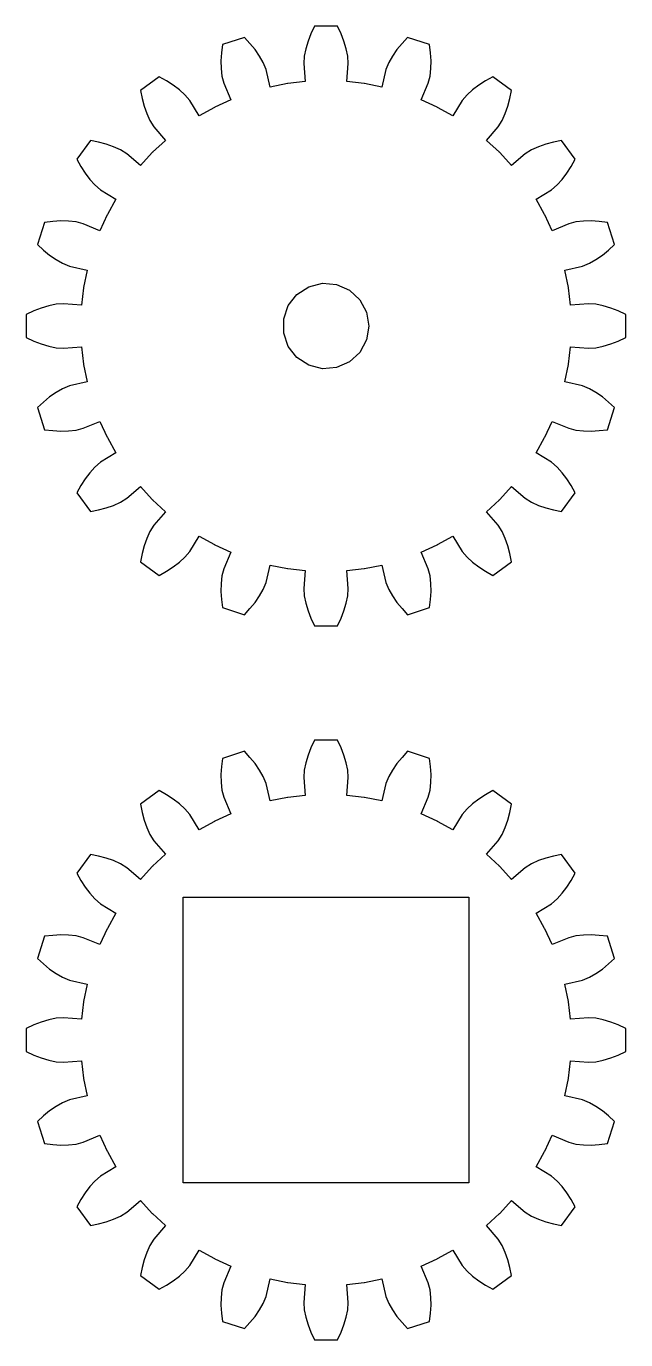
# Model space of a CAD drawing. Header units: metres. Extents: x -9 to 68, y 0 to 68.
# Drawn here: x -9 to 12, y 9.45 to 55.45 of the extents above; entities that cross this region are included whole.
import ezdxf

# ---------------------------------------------------------------- set-up
doc = ezdxf.new("R2010")
doc.units = ezdxf.units.M

msp = doc.modelspace()

# ---------------------------------------------------------------- linework, layer by layer
for p, q in [((1.09341, 55.4456), (0.973236, 55.1839)), ((1.90659, 55.4456), (1.09341, 55.4456)), ((2.02676, 55.1839), (1.90659, 55.4456)), ((-2.13024, 54.8063), (-2.16365, 54.5202)), ((-1.35686, 55.0576), (-2.13024, 54.8063)), ((-1.16168, 54.8458), (-1.35686, 55.0576)), ((-0.984918, 54.6275), (-1.16168, 54.8458)), ((0.872574, 54.9217), (0.793289, 54.6596)), ((0.973236, 55.1839), (0.872574, 54.9217)), ((2.12743, 54.9217), (2.02676, 55.1839)), ((2.20671, 54.6596), (2.12743, 54.9217)), ((4.16168, 54.8458), (3.98492, 54.6275)), ((4.35686, 55.0576), (4.16168, 54.8458)), ((5.13024, 54.8063), (4.35686, 55.0576)), ((5.16365, 54.5202), (5.13024, 54.8063)), ((-2.16365, 54.5202), (-2.17835, 54.2397)), ((-0.828539, 54.4028), (-0.984918, 54.6275)), ((-0.696067, 54.1714), (-0.828539, 54.4028)), ((0.7388, 54.3987), (0.719772, 54.1401)), ((0.793289, 54.6596), (0.7388, 54.3987)), ((2.2612, 54.3987), (2.20671, 54.6596)), ((2.28023, 54.1401), (2.2612, 54.3987)), ((3.82854, 54.4028), (3.69607, 54.1714)), ((3.98492, 54.6275), (3.82854, 54.4028)), ((5.17835, 54.2397), (5.16365, 54.5202)), ((-2.17835, 54.2397), (-2.17278, 53.966)), ((-2.17278, 53.966), (-2.14396, 53.7009)), ((-0.598085, 53.9314), (-0.696067, 54.1714)), ((-0.454889, 53.3184), (-0.598085, 53.9314)), ((0.719772, 54.1401), (0.773026, 53.5128)), ((2.22697, 53.5128), (2.28023, 54.1401)), ((3.59809, 53.9314), (3.45489, 53.3184)), ((3.69607, 54.1714), (3.59809, 53.9314)), ((5.14396, 53.7009), (5.17278, 53.966)), ((5.17278, 53.966), (5.17835, 54.2397)), ((-4.34067, 53.68), (-4.99854, 53.202)), ((-4.08959, 53.5389), (-4.34067, 53.68)), ((-3.85402, 53.3859), (-4.08959, 53.5389)), ((-3.63585, 53.2205), (-3.85402, 53.3859)), ((-2.14396, 53.7009), (-2.08217, 53.4492)), ((-2.08217, 53.4492), (-1.83768, 52.8691)), ((0.148232, 53.4361), (-0.454889, 53.3184)), ((0.155605, 53.4376), (0.148148, 53.4367)), ((0.148148, 53.4367), (0.148232, 53.4361)), ((0.162949, 53.439), (0.155605, 53.4376)), ((0.163032, 53.4385), (0.162949, 53.439)), ((0.773026, 53.5128), (0.163032, 53.4385)), ((2.83697, 53.4385), (2.22697, 53.5128)), ((2.83705, 53.439), (2.83697, 53.4385)), ((2.8444, 53.4376), (2.83705, 53.439)), ((2.85185, 53.4367), (2.8444, 53.4376)), ((2.85177, 53.4361), (2.85185, 53.4367)), ((3.45489, 53.3184), (2.85177, 53.4361)), ((4.83768, 52.8691), (5.08217, 53.4492)), ((5.08217, 53.4492), (5.14396, 53.7009)), ((6.85402, 53.3859), (6.63585, 53.2205)), ((7.08959, 53.5389), (6.85402, 53.3859)), ((7.34067, 53.68), (7.08959, 53.5389)), ((7.99854, 53.202), (7.34067, 53.68)), ((-4.99854, 53.202), (-4.94191, 52.9196)), ((-4.94191, 52.9196), (-4.86922, 52.6483)), ((-3.43837, 53.0414), (-3.63585, 53.2205)), ((-3.27102, 52.8434), (-3.43837, 53.0414)), ((6.43837, 53.0414), (6.27102, 52.8434)), ((6.63585, 53.2205), (6.43837, 53.0414)), ((7.86922, 52.6483), (7.94191, 52.9196)), ((7.94191, 52.9196), (7.99854, 53.202)), ((-4.86922, 52.6483), (-4.77934, 52.3897)), ((-2.94539, 52.3047), (-3.27102, 52.8434)), ((-2.40818, 52.603), (-2.94539, 52.3047)), ((-2.40163, 52.6067), (-2.40843, 52.6035)), ((-2.40843, 52.6035), (-2.40818, 52.603)), ((-2.39508, 52.6103), (-2.40163, 52.6067)), ((-2.39483, 52.6098), (-2.39508, 52.6103)), ((-1.83768, 52.8691), (-2.39483, 52.6098)), ((5.39483, 52.6098), (4.83768, 52.8691)), ((5.39508, 52.6103), (5.39483, 52.6098)), ((5.40163, 52.6067), (5.39508, 52.6103)), ((5.40843, 52.6035), (5.40163, 52.6067)), ((5.40818, 52.603), (5.40843, 52.6035)), ((5.94539, 52.3047), (5.40818, 52.603)), ((6.27102, 52.8434), (5.94539, 52.3047)), ((7.77934, 52.3897), (7.86922, 52.6483)), ((-4.77934, 52.3897), (-4.67002, 52.1466)), ((-4.67002, 52.1466), (-4.53346, 51.9262)), ((7.53346, 51.9262), (7.67002, 52.1466)), ((7.67002, 52.1466), (7.77934, 52.3897)), ((-4.53346, 51.9262), (-4.12166, 51.4501)), ((7.12166, 51.4501), (7.53346, 51.9262)), ((-6.75274, 51.4478), (-7.23071, 50.79)), ((-6.47034, 51.3912), (-6.75274, 51.4478)), ((-6.19903, 51.3185), (-6.47034, 51.3912)), ((-5.94044, 51.2286), (-6.19903, 51.3185)), ((-5.69727, 51.1193), (-5.94044, 51.2286)), ((-5.47694, 50.9828), (-5.69727, 51.1193)), ((-4.12166, 51.4501), (-4.57145, 51.0313)), ((7.57145, 51.0313), (7.12166, 51.4501)), ((8.69727, 51.1193), (8.47694, 50.9828)), ((8.94044, 51.2286), (8.69727, 51.1193)), ((9.19903, 51.3185), (8.94044, 51.2286)), ((9.47034, 51.3912), (9.19903, 51.3185)), ((9.75274, 51.4478), (9.47034, 51.3912)), ((10.2307, 50.79), (9.75274, 51.4478)), ((-7.23071, 50.79), (-7.08959, 50.5389)), ((-5.00075, 50.571), (-5.47694, 50.9828)), ((-4.58204, 51.0207), (-5.00075, 50.571)), ((-4.57693, 51.0262), (-4.58242, 51.0211)), ((-4.58242, 51.0211), (-4.58204, 51.0207)), ((-4.57182, 51.0317), (-4.57693, 51.0262)), ((-4.57145, 51.0313), (-4.57182, 51.0317)), ((7.57182, 51.0317), (7.57145, 51.0313)), ((7.57693, 51.0262), (7.57182, 51.0317)), ((7.58242, 51.0211), (7.57693, 51.0262)), ((7.58204, 51.0207), (7.58242, 51.0211)), ((8.00075, 50.571), (7.58204, 51.0207)), ((8.47694, 50.9828), (8.00075, 50.571)), ((10.0896, 50.5389), (10.2307, 50.79)), ((-7.08959, 50.5389), (-6.93662, 50.3033)), ((-6.93662, 50.3033), (-6.77123, 50.0852)), ((9.77123, 50.0852), (9.93662, 50.3033)), ((9.93662, 50.3033), (10.0896, 50.5389)), ((-6.77123, 50.0852), (-6.59211, 49.8877)), ((-6.59211, 49.8877), (-6.39415, 49.7203)), ((-6.39415, 49.7203), (-5.85536, 49.3947)), ((8.85536, 49.3947), (9.39415, 49.7203)), ((9.39415, 49.7203), (9.59211, 49.8877)), ((9.59211, 49.8877), (9.77123, 50.0852)), ((-5.85536, 49.3947), (-6.15374, 48.8575)), ((9.15374, 48.8575), (8.85536, 49.3947)), ((-6.16054, 48.8441), (-6.41978, 48.287)), ((-6.15738, 48.8509), (-6.16102, 48.8444)), ((-6.16102, 48.8444), (-6.16054, 48.8441)), ((-6.15422, 48.8577), (-6.15738, 48.8509)), ((-6.15374, 48.8575), (-6.15422, 48.8577)), ((9.15422, 48.8577), (9.15374, 48.8575)), ((9.15738, 48.8509), (9.15422, 48.8577)), ((9.16102, 48.8444), (9.15738, 48.8509)), ((9.16054, 48.8441), (9.16102, 48.8444)), ((9.41978, 48.287), (9.16054, 48.8441)), ((-8.35698, 48.5795), (-8.60827, 47.8062)), ((-8.07091, 48.6129), (-8.35698, 48.5795)), ((-7.79041, 48.6276), (-8.07091, 48.6129)), ((-7.5167, 48.6221), (-7.79041, 48.6276)), ((-7.25165, 48.5933), (-7.5167, 48.6221)), ((-6.99991, 48.5315), (-7.25165, 48.5933)), ((-6.41978, 48.287), (-6.99991, 48.5315)), ((9.99991, 48.5315), (9.41978, 48.287)), ((10.2516, 48.5933), (9.99991, 48.5315)), ((10.5167, 48.6221), (10.2516, 48.5933)), ((10.7904, 48.6276), (10.5167, 48.6221)), ((11.0709, 48.6129), (10.7904, 48.6276)), ((11.357, 48.5795), (11.0709, 48.6129)), ((11.6083, 47.8062), (11.357, 48.5795)), ((-8.60827, 47.8062), (-8.39647, 47.611)), ((-8.39647, 47.611), (-8.17818, 47.4342)), ((-8.17818, 47.4342), (-7.95347, 47.2778)), ((10.9535, 47.2778), (11.1782, 47.4342)), ((11.1782, 47.4342), (11.3965, 47.611)), ((11.3965, 47.611), (11.6083, 47.8062)), ((-7.95347, 47.2778), (-7.72209, 47.1454)), ((-7.72209, 47.1454), (-7.48211, 47.0474)), ((-7.48211, 47.0474), (-6.86907, 46.9042)), ((9.86907, 46.9042), (10.4821, 47.0474)), ((10.4821, 47.0474), (10.7221, 47.1454)), ((10.7221, 47.1454), (10.9535, 47.2778)), ((-6.86907, 46.9042), (-6.98684, 46.3011)), ((9.98684, 46.3011), (9.86907, 46.9042)), ((-6.98918, 46.2863), (-7.06355, 45.6763)), ((-6.98827, 46.2937), (-6.98971, 46.2863)), ((-6.98971, 46.2863), (-6.98918, 46.2863)), ((-6.98737, 46.3011), (-6.98827, 46.2937)), ((-6.98684, 46.3011), (-6.98737, 46.3011)), ((0.18079, 45.6632), (0.484078, 46.0529)), ((0.484078, 46.0529), (0.897457, 46.323)), ((0.897457, 46.323), (1.37613, 46.4442)), ((1.37613, 46.4442), (1.86823, 46.4034)), ((1.86823, 46.4034), (2.32042, 46.205)), ((2.32042, 46.205), (2.68371, 45.8706)), ((9.98737, 46.3011), (9.98684, 46.3011)), ((9.98827, 46.2937), (9.98737, 46.3011)), ((9.98971, 46.2863), (9.98827, 46.2937)), ((10.0636, 45.6763), (9.98918, 46.2863)), ((9.98918, 46.2863), (9.98971, 46.2863)), ((-8.47238, 45.5767), (-8.7346, 45.4761)), ((-8.21034, 45.656), (-8.47238, 45.5767)), ((-7.94936, 45.7105), (-8.21034, 45.656)), ((-7.69084, 45.7295), (-7.94936, 45.7105)), ((-7.06355, 45.6763), (-7.69084, 45.7295)), ((0.020458, 45.1962), (0.18079, 45.6632)), ((2.68371, 45.8706), (2.91873, 45.4363)), ((10.6908, 45.7295), (10.0636, 45.6763)), ((10.9494, 45.7105), (10.6908, 45.7295)), ((11.2103, 45.656), (10.9494, 45.7105)), ((11.4724, 45.5767), (11.2103, 45.656)), ((11.7346, 45.4761), (11.4724, 45.5767)), ((-8.7346, 45.4761), (-8.99635, 45.3559)), ((-8.99635, 45.3559), (-8.99635, 44.5427)), ((0.020458, 44.7024), (0.020458, 45.1962)), ((2.91873, 45.4363), (3, 44.9493)), ((11.9964, 45.3559), (11.7346, 45.4761)), ((11.9964, 44.5427), (11.9964, 45.3559)), ((0.18079, 44.2354), (0.020458, 44.7024)), ((3, 44.9493), (2.91873, 44.4622)), ((-8.99635, 44.5427), (-8.7346, 44.4225)), ((-8.7346, 44.4225), (-8.47238, 44.3219)), ((-8.47238, 44.3219), (-8.21034, 44.2426)), ((-8.21034, 44.2426), (-7.94936, 44.1881)), ((-7.94936, 44.1881), (-7.69084, 44.1691)), ((-7.69084, 44.1691), (-7.06355, 44.2223)), ((-7.06355, 44.2223), (-6.98918, 43.6123)), ((0.484078, 43.8457), (0.18079, 44.2354)), ((2.91873, 44.4622), (2.68371, 44.028)), ((9.98918, 43.6123), (10.0636, 44.2223)), ((10.0636, 44.2223), (10.6908, 44.1691)), ((10.6908, 44.1691), (10.9494, 44.1881)), ((10.9494, 44.1881), (11.2103, 44.2426)), ((11.2103, 44.2426), (11.4724, 44.3219)), ((11.4724, 44.3219), (11.7346, 44.4225)), ((11.7346, 44.4225), (11.9964, 44.5427)), ((0.897457, 43.5756), (0.484078, 43.8457)), ((2.32042, 43.6935), (1.86823, 43.4952)), ((2.68371, 44.028), (2.32042, 43.6935)), ((-6.98918, 43.6123), (-6.98971, 43.6122)), ((-6.98971, 43.6122), (-6.98827, 43.6049)), ((-6.98827, 43.6049), (-6.98737, 43.5974)), ((-6.98737, 43.5974), (-6.98684, 43.5975)), ((-6.98684, 43.5975), (-6.86907, 42.9944)), ((1.37613, 43.4544), (0.897457, 43.5756)), ((1.86823, 43.4952), (1.37613, 43.4544)), ((9.86907, 42.9944), (9.98684, 43.5975)), ((9.98684, 43.5975), (9.98737, 43.5974)), ((9.98737, 43.5974), (9.98827, 43.6049)), ((9.98827, 43.6049), (9.98971, 43.6122)), ((9.98971, 43.6122), (9.98918, 43.6123)), ((-7.48211, 42.8512), (-7.72209, 42.7532)), ((-6.86907, 42.9944), (-7.48211, 42.8512)), ((10.4821, 42.8512), (9.86907, 42.9944)), ((10.7221, 42.7532), (10.4821, 42.8512)), ((-8.17818, 42.4644), (-8.39647, 42.2876)), ((-7.95347, 42.6208), (-8.17818, 42.4644)), ((-7.72209, 42.7532), (-7.95347, 42.6208)), ((10.9535, 42.6208), (10.7221, 42.7532)), ((11.1782, 42.4644), (10.9535, 42.6208)), ((11.3965, 42.2876), (11.1782, 42.4644)), ((-8.39647, 42.2876), (-8.60827, 42.0924)), ((-8.60827, 42.0924), (-8.35698, 41.3191)), ((11.357, 41.3191), (11.6083, 42.0924)), ((11.6083, 42.0924), (11.3965, 42.2876)), ((-6.99991, 41.3671), (-6.41978, 41.6116)), ((-6.41978, 41.6116), (-6.16054, 41.0545)), ((9.16054, 41.0545), (9.41978, 41.6116)), ((9.41978, 41.6116), (9.99991, 41.3671)), ((-8.35698, 41.3191), (-8.07091, 41.2856)), ((-8.07091, 41.2856), (-7.79041, 41.2709)), ((-7.79041, 41.2709), (-7.5167, 41.2765)), ((-7.5167, 41.2765), (-7.25165, 41.3053)), ((-7.25165, 41.3053), (-6.99991, 41.3671)), ((-6.16054, 41.0545), (-6.16102, 41.0542)), ((-6.16102, 41.0542), (-6.15738, 41.0477)), ((-6.15738, 41.0477), (-6.15422, 41.0409)), ((-6.15422, 41.0409), (-6.15374, 41.0411)), ((-6.15374, 41.0411), (-5.85536, 40.5039)), ((8.85536, 40.5039), (9.15374, 41.0411)), ((9.15374, 41.0411), (9.15422, 41.0409)), ((9.15422, 41.0409), (9.15738, 41.0477)), ((9.15738, 41.0477), (9.16102, 41.0542)), ((9.16102, 41.0542), (9.16054, 41.0545)), ((9.99991, 41.3671), (10.2516, 41.3053)), ((10.2516, 41.3053), (10.5167, 41.2765)), ((10.5167, 41.2765), (10.7904, 41.2709)), ((10.7904, 41.2709), (11.0709, 41.2856)), ((11.0709, 41.2856), (11.357, 41.3191)), ((-5.85536, 40.5039), (-6.39415, 40.1783)), ((9.39415, 40.1783), (8.85536, 40.5039)), ((-6.39415, 40.1783), (-6.59211, 40.0109)), ((9.59211, 40.0109), (9.39415, 40.1783)), ((-6.93662, 39.5953), (-7.08959, 39.3597)), ((-6.77123, 39.8134), (-6.93662, 39.5953)), ((-6.59211, 40.0109), (-6.77123, 39.8134)), ((9.77123, 39.8134), (9.59211, 40.0109)), ((9.93662, 39.5953), (9.77123, 39.8134)), ((10.0896, 39.3597), (9.93662, 39.5953)), ((-7.08959, 39.3597), (-7.23071, 39.1086)), ((-7.23071, 39.1086), (-6.75274, 38.4508)), ((-5.47694, 38.9158), (-5.00075, 39.3276)), ((-5.00075, 39.3276), (-4.58204, 38.8779)), ((7.58204, 38.8779), (8.00075, 39.3276)), ((8.00075, 39.3276), (8.47694, 38.9158)), ((9.75274, 38.4508), (10.2307, 39.1086)), ((10.2307, 39.1086), (10.0896, 39.3597)), ((-6.19903, 38.5801), (-5.94044, 38.67)), ((-5.94044, 38.67), (-5.69727, 38.7793)), ((-5.69727, 38.7793), (-5.47694, 38.9158)), ((-4.58204, 38.8779), (-4.58242, 38.8775)), ((-4.58242, 38.8775), (-4.57693, 38.8724)), ((-4.57693, 38.8724), (-4.57182, 38.8669)), ((-4.57182, 38.8669), (-4.57145, 38.8673)), ((-4.57145, 38.8673), (-4.12166, 38.4485)), ((7.12166, 38.4485), (7.57145, 38.8673)), ((7.57145, 38.8673), (7.57182, 38.8669)), ((7.57182, 38.8669), (7.57693, 38.8724)), ((7.57693, 38.8724), (7.58242, 38.8775)), ((7.58242, 38.8775), (7.58204, 38.8779)), ((8.47694, 38.9158), (8.69727, 38.7793)), ((8.69727, 38.7793), (8.94044, 38.67)), ((8.94044, 38.67), (9.19903, 38.5801)), ((-6.75274, 38.4508), (-6.47034, 38.5074)), ((-6.47034, 38.5074), (-6.19903, 38.5801)), ((-4.12166, 38.4485), (-4.53346, 37.9724)), ((7.53346, 37.9724), (7.12166, 38.4485)), ((9.19903, 38.5801), (9.47034, 38.5074)), ((9.47034, 38.5074), (9.75274, 38.4508)), ((-4.67002, 37.752), (-4.77934, 37.5089)), ((-4.53346, 37.9724), (-4.67002, 37.752)), ((7.67002, 37.752), (7.53346, 37.9724)), ((7.77934, 37.5089), (7.67002, 37.752)), ((-4.77934, 37.5089), (-4.86922, 37.2503)), ((-3.27102, 37.0551), (-2.94539, 37.5939)), ((-2.94539, 37.5939), (-2.40818, 37.2956)), ((-2.40818, 37.2956), (-2.40843, 37.2951)), ((-2.40843, 37.2951), (-2.40163, 37.2919)), ((-2.40163, 37.2919), (-2.39508, 37.2883)), ((-2.39508, 37.2883), (-2.39483, 37.2888)), ((-2.39483, 37.2888), (-1.83768, 37.0295)), ((4.83768, 37.0295), (5.39483, 37.2888)), ((5.39483, 37.2888), (5.39508, 37.2883)), ((5.39508, 37.2883), (5.40163, 37.2919)), ((5.40163, 37.2919), (5.40843, 37.2951)), ((5.40818, 37.2956), (5.94539, 37.5939)), ((5.40843, 37.2951), (5.40818, 37.2956)), ((5.94539, 37.5939), (6.27102, 37.0551)), ((7.86922, 37.2503), (7.77934, 37.5089)), ((-4.94191, 36.979), (-4.99854, 36.6966)), ((-4.86922, 37.2503), (-4.94191, 36.979)), ((-3.63585, 36.6781), (-3.43837, 36.8572)), ((-3.43837, 36.8572), (-3.27102, 37.0551)), ((-1.83768, 37.0295), (-2.08217, 36.4494)), ((5.08217, 36.4494), (4.83768, 37.0295)), ((6.27102, 37.0551), (6.43837, 36.8572)), ((6.43837, 36.8572), (6.63585, 36.6781)), ((7.94191, 36.979), (7.86922, 37.2503)), ((7.99854, 36.6966), (7.94191, 36.979)), ((-4.99854, 36.6966), (-4.34067, 36.2186)), ((-4.34067, 36.2186), (-4.08959, 36.3597)), ((-4.08959, 36.3597), (-3.85402, 36.5127)), ((-3.85402, 36.5127), (-3.63585, 36.6781)), ((-2.08217, 36.4494), (-2.14396, 36.1976)), ((-0.598085, 35.9672), (-0.454889, 36.5802)), ((-0.454889, 36.5802), (0.148232, 36.4625)), ((0.148232, 36.4625), (0.148148, 36.4619)), ((0.148148, 36.4619), (0.155605, 36.461)), ((0.155605, 36.461), (0.162949, 36.4596)), ((0.162949, 36.4596), (0.163032, 36.4601)), ((0.163032, 36.4601), (0.773026, 36.3857)), ((0.773026, 36.3857), (0.719772, 35.7585)), ((2.22697, 36.3857), (2.83697, 36.4601)), ((2.28023, 35.7585), (2.22697, 36.3857)), ((2.83697, 36.4601), (2.83705, 36.4596)), ((2.83705, 36.4596), (2.8444, 36.461)), ((2.8444, 36.461), (2.85185, 36.4619)), ((2.85177, 36.4625), (3.45489, 36.5802)), ((2.85185, 36.4619), (2.85177, 36.4625)), ((3.45489, 36.5802), (3.59809, 35.9672)), ((5.14396, 36.1976), (5.08217, 36.4494)), ((6.63585, 36.6781), (6.85402, 36.5127)), ((6.85402, 36.5127), (7.08959, 36.3597)), ((7.08959, 36.3597), (7.34067, 36.2186)), ((7.34067, 36.2186), (7.99854, 36.6966)), ((-2.17278, 35.9326), (-2.17835, 35.6589)), ((-2.14396, 36.1976), (-2.17278, 35.9326)), ((-0.696067, 35.7272), (-0.598085, 35.9672)), ((3.59809, 35.9672), (3.69607, 35.7272)), ((5.17278, 35.9326), (5.14396, 36.1976)), ((5.17835, 35.6589), (5.17278, 35.9326)), ((-2.17835, 35.6589), (-2.16365, 35.3784)), ((-0.984918, 35.2711), (-0.828539, 35.4958)), ((-0.828539, 35.4958), (-0.696067, 35.7272)), ((0.719772, 35.7585), (0.7388, 35.4999)), ((0.7388, 35.4999), (0.793289, 35.239)), ((2.20671, 35.239), (2.2612, 35.4999)), ((2.2612, 35.4999), (2.28023, 35.7585)), ((3.69607, 35.7272), (3.82854, 35.4958)), ((3.82854, 35.4958), (3.98492, 35.2711)), ((5.16365, 35.3784), (5.17835, 35.6589)), ((-2.16365, 35.3784), (-2.13024, 35.0923)), ((-2.13024, 35.0923), (-1.35686, 34.841)), ((-1.35686, 34.841), (-1.16168, 35.0528)), ((-1.16168, 35.0528), (-0.984918, 35.2711)), ((0.793289, 35.239), (0.872574, 34.9769)), ((0.872574, 34.9769), (0.973236, 34.7147)), ((2.02676, 34.7147), (2.12743, 34.9769)), ((2.12743, 34.9769), (2.20671, 35.239)), ((3.98492, 35.2711), (4.16168, 35.0528)), ((4.16168, 35.0528), (4.35686, 34.841)), ((4.35686, 34.841), (5.13024, 35.0923)), ((5.13024, 35.0923), (5.16365, 35.3784)), ((0.973236, 34.7147), (1.09341, 34.4529)), ((1.90658, 34.4529), (2.02676, 34.7147)), ((1.09341, 34.4529), (1.90658, 34.4529)), ((1.09341, 30.4456), (0.973236, 30.1839)), ((1.90659, 30.4456), (1.09341, 30.4456)), ((2.02676, 30.1839), (1.90659, 30.4456)), ((-1.35686, 30.0576), (-2.13024, 29.8063)), ((-1.16168, 29.8458), (-1.35686, 30.0576)), ((0.872574, 29.9217), (0.793289, 29.6596)), ((0.973236, 30.1839), (0.872574, 29.9217)), ((2.12743, 29.9217), (2.02676, 30.1839)), ((2.20671, 29.6596), (2.12743, 29.9217)), ((4.35686, 30.0576), (4.16168, 29.8458)), ((5.13024, 29.8063), (4.35686, 30.0576)), ((-2.16365, 29.5202), (-2.17835, 29.2397)), ((-2.13024, 29.8063), (-2.16365, 29.5202)), ((-0.984918, 29.6275), (-1.16168, 29.8458)), ((-0.828539, 29.4028), (-0.984918, 29.6275)), ((0.793289, 29.6596), (0.7388, 29.3987)), ((2.2612, 29.3987), (2.20671, 29.6596)), ((3.98492, 29.6275), (3.82854, 29.4028)), ((4.16168, 29.8458), (3.98492, 29.6275)), ((5.16365, 29.5202), (5.13024, 29.8063)), ((5.17835, 29.2397), (5.16365, 29.5202)), ((-2.17835, 29.2397), (-2.17278, 28.966)), ((-0.696067, 29.1714), (-0.828539, 29.4028)), ((-0.598085, 28.9314), (-0.696067, 29.1714)), ((0.7388, 29.3987), (0.719772, 29.1401)), ((0.719772, 29.1401), (0.773026, 28.5128)), ((2.22697, 28.5128), (2.28023, 29.1401)), ((2.28023, 29.1401), (2.2612, 29.3987)), ((3.69607, 29.1714), (3.59809, 28.9314)), ((3.82854, 29.4028), (3.69607, 29.1714)), ((5.17278, 28.966), (5.17835, 29.2397)), ((-4.34067, 28.68), (-4.99854, 28.202)), ((-4.08959, 28.5389), (-4.34067, 28.68)), ((-3.85402, 28.3859), (-4.08959, 28.5389)), ((-2.17278, 28.966), (-2.14396, 28.7009)), ((-2.14396, 28.7009), (-2.08217, 28.4492)), ((-0.454889, 28.3184), (-0.598085, 28.9314)), ((3.59809, 28.9314), (3.45489, 28.3184)), ((5.08217, 28.4492), (5.14396, 28.7009)), ((5.14396, 28.7009), (5.17278, 28.966)), ((7.08959, 28.5389), (6.85402, 28.3859)), ((7.34067, 28.68), (7.08959, 28.5389)), ((7.99854, 28.202), (7.34067, 28.68)), ((-4.99854, 28.202), (-4.94191, 27.9196)), ((-3.63585, 28.2205), (-3.85402, 28.3859)), ((-3.43837, 28.0414), (-3.63585, 28.2205)), ((-2.08217, 28.4492), (-1.83768, 27.8691)), ((0.148232, 28.4361), (-0.454889, 28.3184)), ((0.155605, 28.4376), (0.148148, 28.4367)), ((0.148148, 28.4367), (0.148232, 28.4361)), ((0.162949, 28.439), (0.155605, 28.4376)), ((0.163032, 28.4385), (0.162949, 28.439)), ((0.773026, 28.5128), (0.163032, 28.4385)), ((2.83697, 28.4385), (2.22697, 28.5128)), ((2.83705, 28.439), (2.83697, 28.4385)), ((2.8444, 28.4376), (2.83705, 28.439)), ((2.85185, 28.4367), (2.8444, 28.4376)), ((2.85177, 28.4361), (2.85185, 28.4367)), ((3.45489, 28.3184), (2.85177, 28.4361)), ((4.83768, 27.8691), (5.08217, 28.4492)), ((6.63585, 28.2205), (6.43837, 28.0414)), ((6.85402, 28.3859), (6.63585, 28.2205)), ((7.94191, 27.9196), (7.99854, 28.202)), ((-4.94191, 27.9196), (-4.86922, 27.6483)), ((-4.86922, 27.6483), (-4.77934, 27.3897)), ((-3.27102, 27.8434), (-3.43837, 28.0414)), ((-2.94539, 27.3047), (-3.27102, 27.8434)), ((-2.40818, 27.603), (-2.94539, 27.3047)), ((-2.40163, 27.6067), (-2.40843, 27.6035)), ((-2.40843, 27.6035), (-2.40818, 27.603)), ((-2.39508, 27.6103), (-2.40163, 27.6067)), ((-2.39483, 27.6098), (-2.39508, 27.6103)), ((-1.83768, 27.8691), (-2.39483, 27.6098)), ((5.39483, 27.6098), (4.83768, 27.8691)), ((5.39508, 27.6103), (5.39483, 27.6098)), ((5.40163, 27.6067), (5.39508, 27.6103)), ((5.40843, 27.6035), (5.40163, 27.6067)), ((5.40818, 27.603), (5.40843, 27.6035)), ((5.94539, 27.3047), (5.40818, 27.603)), ((6.27102, 27.8434), (5.94539, 27.3047)), ((6.43837, 28.0414), (6.27102, 27.8434)), ((7.77934, 27.3897), (7.86922, 27.6483)), ((7.86922, 27.6483), (7.94191, 27.9196)), ((-4.77934, 27.3897), (-4.67002, 27.1466)), ((-4.67002, 27.1466), (-4.53346, 26.9262)), ((7.53346, 26.9262), (7.67002, 27.1466)), ((7.67002, 27.1466), (7.77934, 27.3897)), ((-4.53346, 26.9262), (-4.12166, 26.4501)), ((7.12166, 26.4501), (7.53346, 26.9262)), ((-6.75274, 26.4478), (-7.23071, 25.79)), ((-6.47034, 26.3912), (-6.75274, 26.4478)), ((-6.19903, 26.3185), (-6.47034, 26.3912)), ((-5.94044, 26.2286), (-6.19903, 26.3185)), ((-5.69727, 26.1193), (-5.94044, 26.2286)), ((-4.12166, 26.4501), (-4.57145, 26.0313)), ((7.57145, 26.0313), (7.12166, 26.4501)), ((8.94044, 26.2286), (8.69727, 26.1193)), ((9.19903, 26.3185), (8.94044, 26.2286)), ((9.47034, 26.3912), (9.19903, 26.3185)), ((9.75274, 26.4478), (9.47034, 26.3912)), ((10.2307, 25.79), (9.75274, 26.4478)), ((-7.23071, 25.79), (-7.08959, 25.5389)), ((-5.47694, 25.9828), (-5.69727, 26.1193)), ((-5.00075, 25.571), (-5.47694, 25.9828)), ((-4.58204, 26.0207), (-5.00075, 25.571)), ((-4.57693, 26.0262), (-4.58242, 26.0211)), ((-4.58242, 26.0211), (-4.58204, 26.0207)), ((-4.57182, 26.0317), (-4.57693, 26.0262)), ((-4.57145, 26.0313), (-4.57182, 26.0317)), ((7.57182, 26.0317), (7.57145, 26.0313)), ((7.57693, 26.0262), (7.57182, 26.0317)), ((7.58242, 26.0211), (7.57693, 26.0262)), ((7.58204, 26.0207), (7.58242, 26.0211)), ((8.00075, 25.571), (7.58204, 26.0207)), ((8.47694, 25.9828), (8.00075, 25.571)), ((8.69727, 26.1193), (8.47694, 25.9828)), ((10.0896, 25.5389), (10.2307, 25.79)), ((-7.08959, 25.5389), (-6.93662, 25.3033)), ((-6.93662, 25.3033), (-6.77123, 25.0852)), ((9.77123, 25.0852), (9.93662, 25.3033)), ((9.93662, 25.3033), (10.0896, 25.5389)), ((-6.77123, 25.0852), (-6.59211, 24.8877)), ((-6.59211, 24.8877), (-6.39415, 24.7203)), ((-3.5, 14.9493), (-3.5, 24.9493)), ((-3.5, 24.9493), (6.5, 24.9493)), ((6.5, 24.9493), (6.5, 14.9493)), ((9.39415, 24.7203), (9.59211, 24.8877)), ((9.59211, 24.8877), (9.77123, 25.0852)), ((-6.39415, 24.7203), (-5.85536, 24.3947)), ((-5.85536, 24.3947), (-6.15374, 23.8575)), ((8.85536, 24.3947), (9.39415, 24.7203)), ((9.15374, 23.8575), (8.85536, 24.3947)), ((-8.35698, 23.5795), (-8.60827, 22.8062)), ((-8.07091, 23.6129), (-8.35698, 23.5795)), ((-7.79041, 23.6276), (-8.07091, 23.6129)), ((-7.5167, 23.6221), (-7.79041, 23.6276)), ((-7.25165, 23.5933), (-7.5167, 23.6221)), ((-6.99991, 23.5315), (-7.25165, 23.5933)), ((-6.41978, 23.287), (-6.99991, 23.5315)), ((-6.16054, 23.8441), (-6.41978, 23.287)), ((-6.15738, 23.8509), (-6.16102, 23.8444)), ((-6.16102, 23.8444), (-6.16054, 23.8441)), ((-6.15422, 23.8577), (-6.15738, 23.8509)), ((-6.15374, 23.8575), (-6.15422, 23.8577)), ((9.15422, 23.8577), (9.15374, 23.8575)), ((9.15738, 23.8509), (9.15422, 23.8577)), ((9.16102, 23.8444), (9.15738, 23.8509)), ((9.16054, 23.8441), (9.16102, 23.8444)), ((9.41978, 23.287), (9.16054, 23.8441)), ((9.99991, 23.5315), (9.41978, 23.287)), ((10.2516, 23.5933), (9.99991, 23.5315)), ((10.5167, 23.6221), (10.2516, 23.5933)), ((10.7904, 23.6276), (10.5167, 23.6221)), ((11.0709, 23.6129), (10.7904, 23.6276)), ((11.357, 23.5795), (11.0709, 23.6129)), ((11.6083, 22.8062), (11.357, 23.5795)), ((-8.60827, 22.8062), (-8.39647, 22.611)), ((-8.39647, 22.611), (-8.17818, 22.4342)), ((11.1782, 22.4342), (11.3965, 22.611)), ((11.3965, 22.611), (11.6083, 22.8062)), ((-8.17818, 22.4342), (-7.95347, 22.2778)), ((-7.95347, 22.2778), (-7.72209, 22.1454)), ((-7.72209, 22.1454), (-7.48211, 22.0474)), ((10.4821, 22.0474), (10.7221, 22.1454)), ((10.7221, 22.1454), (10.9535, 22.2778)), ((10.9535, 22.2778), (11.1782, 22.4342)), ((-7.48211, 22.0474), (-6.86907, 21.9042)), ((-6.86907, 21.9042), (-6.98684, 21.3011)), ((9.86907, 21.9042), (10.4821, 22.0474)), ((9.98684, 21.3011), (9.86907, 21.9042)), ((-6.98918, 21.2863), (-7.06355, 20.6763)), ((-6.98827, 21.2937), (-6.98971, 21.2863)), ((-6.98971, 21.2863), (-6.98918, 21.2863)), ((-6.98737, 21.3011), (-6.98827, 21.2937)), ((-6.98684, 21.3011), (-6.98737, 21.3011)), ((9.98737, 21.3011), (9.98684, 21.3011)), ((9.98827, 21.2937), (9.98737, 21.3011)), ((9.98971, 21.2863), (9.98827, 21.2937)), ((10.0636, 20.6763), (9.98918, 21.2863)), ((9.98918, 21.2863), (9.98971, 21.2863)), ((-7.94936, 20.7105), (-8.21034, 20.656)), ((-7.69084, 20.7295), (-7.94936, 20.7105)), ((-7.06355, 20.6763), (-7.69084, 20.7295)), ((10.6908, 20.7295), (10.0636, 20.6763)), ((10.9494, 20.7105), (10.6908, 20.7295)), ((11.2103, 20.656), (10.9494, 20.7105)), ((-8.7346, 20.4761), (-8.99635, 20.3559)), ((-8.99635, 20.3559), (-8.99635, 19.5427)), ((-8.47238, 20.5767), (-8.7346, 20.4761)), ((-8.21034, 20.656), (-8.47238, 20.5767)), ((11.4724, 20.5767), (11.2103, 20.656)), ((11.7346, 20.4761), (11.4724, 20.5767)), ((11.9964, 20.3559), (11.7346, 20.4761)), ((11.9964, 19.5427), (11.9964, 20.3559)), ((-8.99635, 19.5427), (-8.7346, 19.4225)), ((-8.7346, 19.4225), (-8.47238, 19.3219)), ((-8.47238, 19.3219), (-8.21034, 19.2426)), ((11.2103, 19.2426), (11.4724, 19.3219)), ((11.4724, 19.3219), (11.7346, 19.4225)), ((11.7346, 19.4225), (11.9964, 19.5427)), ((-8.21034, 19.2426), (-7.94936, 19.1881)), ((-7.94936, 19.1881), (-7.69084, 19.1691)), ((-7.69084, 19.1691), (-7.06355, 19.2223)), ((-7.06355, 19.2223), (-6.98918, 18.6123)), ((9.98918, 18.6123), (10.0636, 19.2223)), ((10.0636, 19.2223), (10.6908, 19.1691)), ((10.6908, 19.1691), (10.9494, 19.1881)), ((10.9494, 19.1881), (11.2103, 19.2426)), ((-6.98918, 18.6123), (-6.98971, 18.6122)), ((-6.98971, 18.6122), (-6.98827, 18.6049)), ((-6.98827, 18.6049), (-6.98737, 18.5974)), ((-6.98737, 18.5974), (-6.98684, 18.5975)), ((-6.98684, 18.5975), (-6.86907, 17.9944)), ((9.86907, 17.9944), (9.98684, 18.5975)), ((9.98684, 18.5975), (9.98737, 18.5974)), ((9.98737, 18.5974), (9.98827, 18.6049)), ((9.98827, 18.6049), (9.98971, 18.6122)), ((9.98971, 18.6122), (9.98918, 18.6123)), ((-6.86907, 17.9944), (-7.48211, 17.8512)), ((10.4821, 17.8512), (9.86907, 17.9944)), ((-7.95347, 17.6208), (-8.17818, 17.4644)), ((-7.72209, 17.7532), (-7.95347, 17.6208)), ((-7.48211, 17.8512), (-7.72209, 17.7532)), ((10.7221, 17.7532), (10.4821, 17.8512)), ((10.9535, 17.6208), (10.7221, 17.7532)), ((11.1782, 17.4644), (10.9535, 17.6208)), ((-8.39647, 17.2876), (-8.60827, 17.0924)), ((-8.60827, 17.0924), (-8.35698, 16.3191)), ((-8.17818, 17.4644), (-8.39647, 17.2876)), ((11.3965, 17.2876), (11.1782, 17.4644)), ((11.357, 16.3191), (11.6083, 17.0924)), ((11.6083, 17.0924), (11.3965, 17.2876)), ((-6.99991, 16.3671), (-6.41978, 16.6116)), ((-6.41978, 16.6116), (-6.16054, 16.0545)), ((9.16054, 16.0545), (9.41978, 16.6116)), ((9.41978, 16.6116), (9.99991, 16.3671)), ((-8.35698, 16.3191), (-8.07091, 16.2856)), ((-8.07091, 16.2856), (-7.79041, 16.2709)), ((-7.79041, 16.2709), (-7.5167, 16.2765)), ((-7.5167, 16.2765), (-7.25165, 16.3053)), ((-7.25165, 16.3053), (-6.99991, 16.3671)), ((9.99991, 16.3671), (10.2516, 16.3053)), ((10.2516, 16.3053), (10.5167, 16.2765)), ((10.5167, 16.2765), (10.7904, 16.2709)), ((10.7904, 16.2709), (11.0709, 16.2856)), ((11.0709, 16.2856), (11.357, 16.3191)), ((-6.16054, 16.0545), (-6.16102, 16.0542)), ((-6.16102, 16.0542), (-6.15738, 16.0477)), ((-6.15738, 16.0477), (-6.15422, 16.0409)), ((-6.15422, 16.0409), (-6.15374, 16.0411)), ((-6.15374, 16.0411), (-5.85536, 15.5039)), ((8.85536, 15.5039), (9.15374, 16.0411)), ((9.15374, 16.0411), (9.15422, 16.0409)), ((9.15422, 16.0409), (9.15738, 16.0477)), ((9.15738, 16.0477), (9.16102, 16.0542)), ((9.16102, 16.0542), (9.16054, 16.0545)), ((-6.39415, 15.1783), (-6.59211, 15.0109)), ((-5.85536, 15.5039), (-6.39415, 15.1783)), ((9.39415, 15.1783), (8.85536, 15.5039)), ((9.59211, 15.0109), (9.39415, 15.1783)), ((-6.77123, 14.8134), (-6.93662, 14.5953)), ((-6.59211, 15.0109), (-6.77123, 14.8134)), ((6.5, 14.9493), (-3.5, 14.9493)), ((9.77123, 14.8134), (9.59211, 15.0109)), ((9.93662, 14.5953), (9.77123, 14.8134)), ((-7.08959, 14.3597), (-7.23071, 14.1086)), ((-6.93662, 14.5953), (-7.08959, 14.3597)), ((-5.47694, 13.9158), (-5.00075, 14.3276)), ((-5.00075, 14.3276), (-4.58204, 13.8779)), ((7.58204, 13.8779), (8.00075, 14.3276)), ((8.00075, 14.3276), (8.47694, 13.9158)), ((10.0896, 14.3597), (9.93662, 14.5953)), ((10.2307, 14.1086), (10.0896, 14.3597)), ((-7.23071, 14.1086), (-6.75274, 13.4508)), ((-5.69727, 13.7793), (-5.47694, 13.9158)), ((-4.58204, 13.8779), (-4.58242, 13.8775)), ((-4.58242, 13.8775), (-4.57693, 13.8724)), ((-4.57693, 13.8724), (-4.57182, 13.8669)), ((-4.57182, 13.8669), (-4.57145, 13.8673)), ((-4.57145, 13.8673), (-4.12166, 13.4485)), ((7.12166, 13.4485), (7.57145, 13.8673)), ((7.57145, 13.8673), (7.57182, 13.8669)), ((7.57182, 13.8669), (7.57693, 13.8724)), ((7.57693, 13.8724), (7.58242, 13.8775)), ((7.58242, 13.8775), (7.58204, 13.8779)), ((8.47694, 13.9158), (8.69727, 13.7793)), ((9.75274, 13.4508), (10.2307, 14.1086)), ((-6.75274, 13.4508), (-6.47034, 13.5074)), ((-6.47034, 13.5074), (-6.19903, 13.5801)), ((-6.19903, 13.5801), (-5.94044, 13.67)), ((-5.94044, 13.67), (-5.69727, 13.7793)), ((-4.12166, 13.4485), (-4.53346, 12.9724)), ((7.53346, 12.9724), (7.12166, 13.4485)), ((8.69727, 13.7793), (8.94044, 13.67)), ((8.94044, 13.67), (9.19903, 13.5801)), ((9.19903, 13.5801), (9.47034, 13.5074)), ((9.47034, 13.5074), (9.75274, 13.4508)), ((-4.53346, 12.9724), (-4.67002, 12.752)), ((7.67002, 12.752), (7.53346, 12.9724)), ((-4.77934, 12.5089), (-4.86922, 12.2503)), ((-4.67002, 12.752), (-4.77934, 12.5089)), ((-3.27102, 12.0551), (-2.94539, 12.5939)), ((-2.94539, 12.5939), (-2.40818, 12.2956)), ((5.40818, 12.2956), (5.94539, 12.5939)), ((5.94539, 12.5939), (6.27102, 12.0551)), ((7.77934, 12.5089), (7.67002, 12.752)), ((7.86922, 12.2503), (7.77934, 12.5089)), ((-4.94191, 11.979), (-4.99854, 11.6966)), ((-4.86922, 12.2503), (-4.94191, 11.979)), ((-3.43837, 11.8572), (-3.27102, 12.0551)), ((-2.40818, 12.2956), (-2.40843, 12.2951)), ((-2.40843, 12.2951), (-2.40163, 12.2919)), ((-2.40163, 12.2919), (-2.39508, 12.2883)), ((-2.39508, 12.2883), (-2.39483, 12.2888)), ((-2.39483, 12.2888), (-1.83768, 12.0295)), ((-1.83768, 12.0295), (-2.08217, 11.4494)), ((4.83768, 12.0295), (5.39483, 12.2888)), ((5.08217, 11.4494), (4.83768, 12.0295)), ((5.39483, 12.2888), (5.39508, 12.2883)), ((5.39508, 12.2883), (5.40163, 12.2919)), ((5.40163, 12.2919), (5.40843, 12.2951)), ((5.40843, 12.2951), (5.40818, 12.2956)), ((6.27102, 12.0551), (6.43837, 11.8572)), ((7.94191, 11.979), (7.86922, 12.2503)), ((7.99854, 11.6966), (7.94191, 11.979)), ((-4.99854, 11.6966), (-4.34067, 11.2186)), ((-4.08959, 11.3597), (-3.85402, 11.5127)), ((-3.85402, 11.5127), (-3.63585, 11.6781)), ((-3.63585, 11.6781), (-3.43837, 11.8572)), ((-0.598085, 10.9672), (-0.454889, 11.5802)), ((-0.454889, 11.5802), (0.148232, 11.4625)), ((2.85177, 11.4625), (3.45489, 11.5802)), ((3.45489, 11.5802), (3.59809, 10.9672)), ((6.43837, 11.8572), (6.63585, 11.6781)), ((6.63585, 11.6781), (6.85402, 11.5127)), ((6.85402, 11.5127), (7.08959, 11.3597)), ((7.34067, 11.2186), (7.99854, 11.6966)), ((-4.34067, 11.2186), (-4.08959, 11.3597)), ((-2.14396, 11.1976), (-2.17278, 10.9326)), ((-2.08217, 11.4494), (-2.14396, 11.1976)), ((0.148232, 11.4625), (0.148148, 11.4619)), ((0.148148, 11.4619), (0.155605, 11.461)), ((0.155605, 11.461), (0.162949, 11.4596)), ((0.162949, 11.4596), (0.163032, 11.4601)), ((0.163032, 11.4601), (0.773026, 11.3857)), ((0.773026, 11.3857), (0.719772, 10.7585)), ((2.22697, 11.3857), (2.83697, 11.4601)), ((2.28023, 10.7585), (2.22697, 11.3857)), ((2.83697, 11.4601), (2.83705, 11.4596)), ((2.83705, 11.4596), (2.8444, 11.461)), ((2.8444, 11.461), (2.85185, 11.4619)), ((2.85185, 11.4619), (2.85177, 11.4625)), ((5.14396, 11.1976), (5.08217, 11.4494)), ((5.17278, 10.9326), (5.14396, 11.1976)), ((7.08959, 11.3597), (7.34067, 11.2186)), ((-2.17278, 10.9326), (-2.17835, 10.6589)), ((-2.17835, 10.6589), (-2.16365, 10.3784)), ((-0.828539, 10.4958), (-0.696067, 10.7272)), ((-0.696067, 10.7272), (-0.598085, 10.9672)), ((0.719772, 10.7585), (0.7388, 10.4999)), ((2.2612, 10.4999), (2.28023, 10.7585)), ((3.59809, 10.9672), (3.69607, 10.7272)), ((3.69607, 10.7272), (3.82854, 10.4958)), ((5.16365, 10.3784), (5.17835, 10.6589)), ((5.17835, 10.6589), (5.17278, 10.9326)), ((-2.16365, 10.3784), (-2.13024, 10.0923)), ((-1.16168, 10.0528), (-0.984918, 10.2711)), ((-0.984918, 10.2711), (-0.828539, 10.4958)), ((0.7388, 10.4999), (0.793289, 10.239)), ((0.793289, 10.239), (0.872574, 9.97692)), ((2.12743, 9.97692), (2.20671, 10.239)), ((2.20671, 10.239), (2.2612, 10.4999)), ((3.82854, 10.4958), (3.98492, 10.2711)), ((3.98492, 10.2711), (4.16168, 10.0528)), ((5.13024, 10.0923), (5.16365, 10.3784)), ((-2.13024, 10.0923), (-1.35686, 9.84103)), ((-1.35686, 9.84103), (-1.16168, 10.0528)), ((0.872574, 9.97692), (0.973236, 9.71469)), ((0.973236, 9.71469), (1.09341, 9.45294)), ((1.90658, 9.45294), (2.02676, 9.71469)), ((2.02676, 9.71469), (2.12743, 9.97692)), ((4.16168, 10.0528), (4.35686, 9.84103)), ((4.35686, 9.84103), (5.13024, 10.0923)), ((1.09341, 9.45294), (1.90658, 9.45294))]:
    msp.add_line(p, q)

doc.saveas('drawing.dxf')
